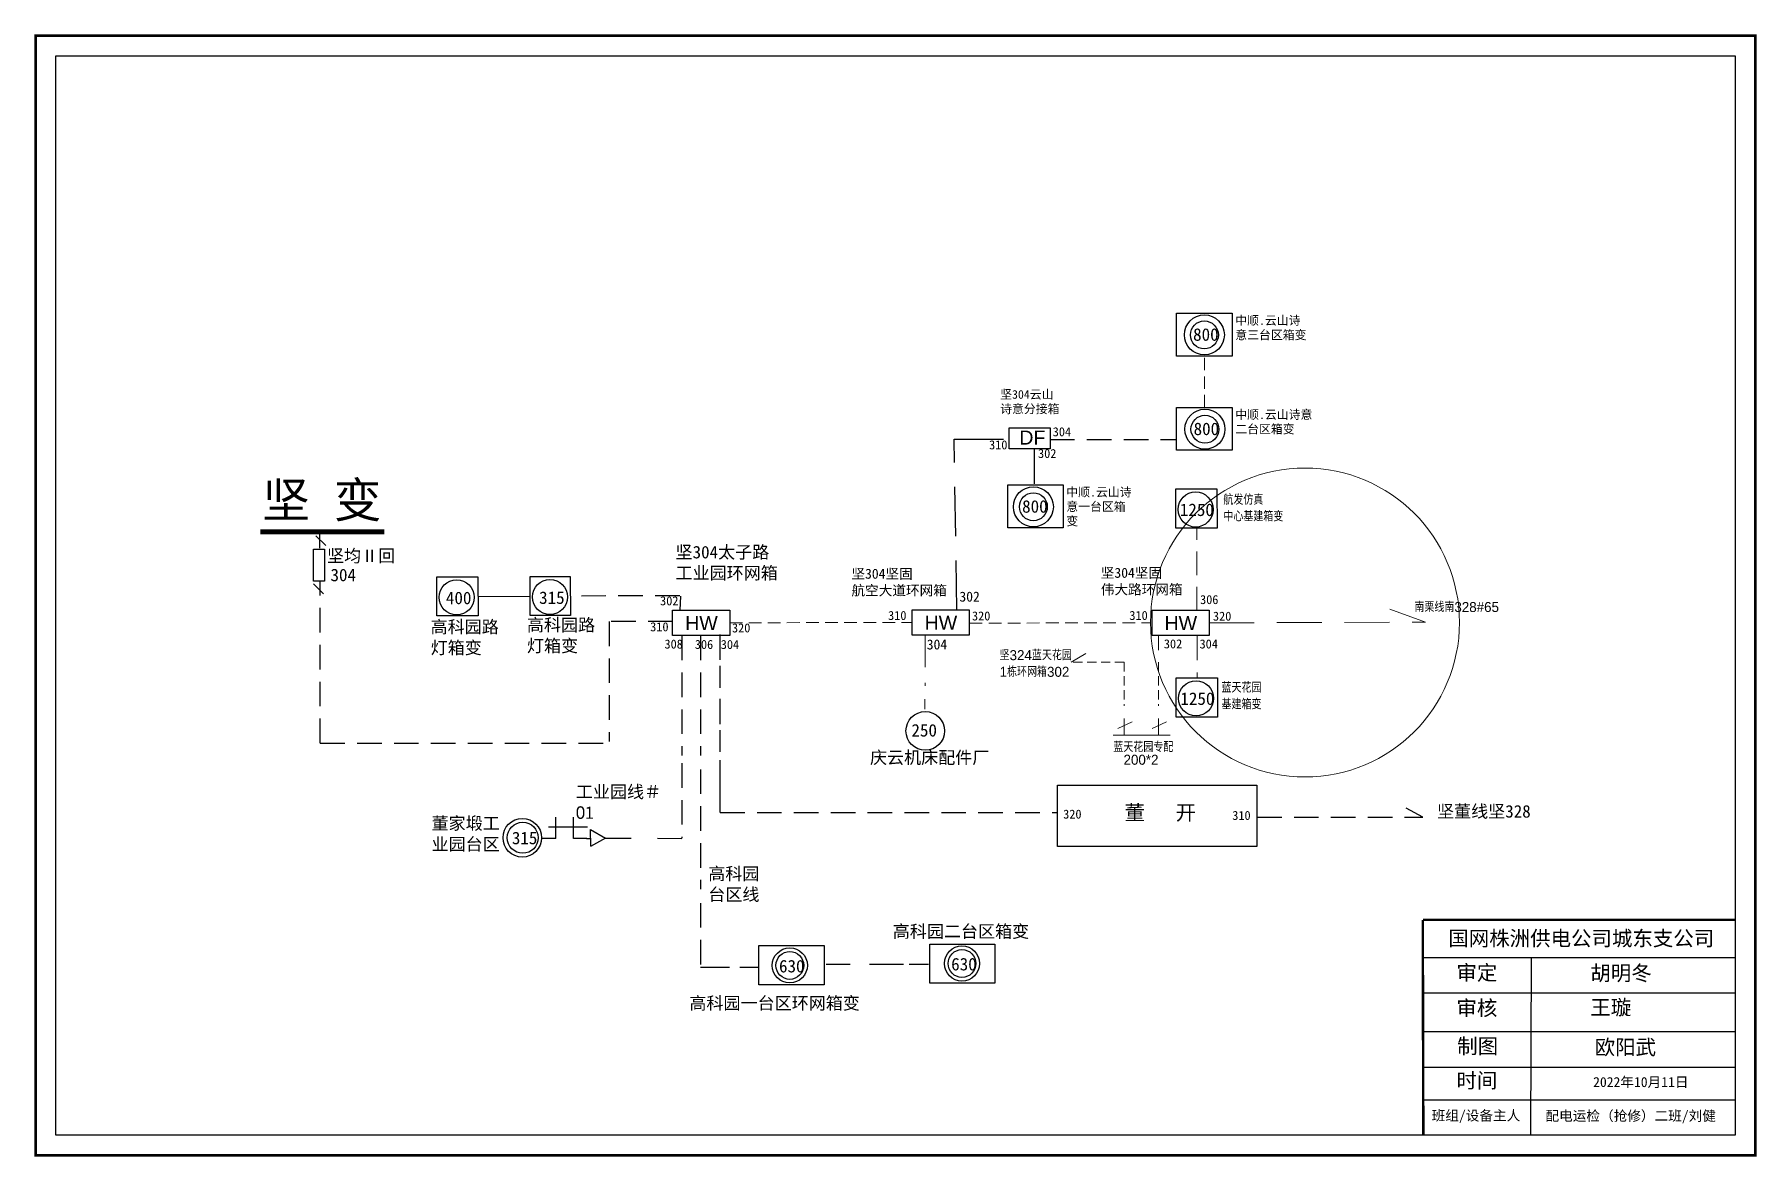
# Model space of a CAD drawing. Extents: x 0 to 344, y 0 to 225.
import ezdxf

# ---------------------------------------------------------------- set-up
doc = ezdxf.new("R2010")
doc.units = 0
doc.header["$LTSCALE"] = 0.774411
doc.linetypes.add('ACAD_ISO02W100', pattern=[15, 12, -3])
doc.linetypes.add('DASHED2', pattern=[9.525, 6.35, -3.175])
doc.layers.get('0').update_dxf_attribs({"linetype": 'CONTINUOUS'})
doc.layers.add('0-RefEdit0', color=7, linetype='CONTINUOUS')
doc.styles.add('hztxt_txtstyle_2.00_0_0', font='', dxfattribs={"height": 2, "bigfont": 'hztxt.shx'})
doc.styles.add('hztxt_txtstyle_200.00_0_0200', font='', dxfattribs={"height": 200, "bigfont": 'hztxt.shx'})
doc.styles.add('SimSun_txtstyle_1.80_0_0', font='', dxfattribs={"height": 1.8})
doc.styles.add('SimSun_txtstyle_2.00_0_0', font='simsun.ttc', dxfattribs={"height": 2})
doc.styles.add('SimSun_txtstyle_2.50_0_0', font='', dxfattribs={"height": 2.5})
doc.styles.add('SimSun_txtstyle_200.00_0_0200', font='simsun.ttc', dxfattribs={"height": 200})
doc.styles.add('SimSun_txtstyle_3.00_0_0', font='simsun.ttc', dxfattribs={"height": 3})
doc.styles.get("Standard").update_dxf_attribs({"font": '', "height": 2.5})
doc.styles.add('字体', font='', dxfattribs={"height": 2.5})
doc.styles.add('宋体_txtstyle_200.00_0_0200', font='SIMSUN.TTC', dxfattribs={"height": 200})
doc.styles.get('hztxt_txtstyle_2.00_0_0').set_extended_font_data('hztxt')
doc.styles.get('hztxt_txtstyle_200.00_0_0200').set_extended_font_data('hztxt')
doc.styles.get('SimSun_txtstyle_1.80_0_0').set_extended_font_data('SimSun')
doc.styles.get('SimSun_txtstyle_2.50_0_0').set_extended_font_data('SimSun')
doc.styles.get('Standard').set_extended_font_data('SimSun')
doc.styles.get('字体').set_extended_font_data('SimSun')

msp = doc.modelspace()

# ---------------------------------------------------------------- linework, layer by layer
at = {"color": 7, "linetype": 'DASHED2', "lineweight": 0, "ltscale": 0.50359}
msp.add_line((233.99, 150.03), (233.99, 160.28), dxfattribs=at)
at = {"color": 7, "linetype": 'DASHED2'}
for p, q in [((203.1, 143.62), (228.27, 143.62)), ((57.11, 82.86), (57.11, 115.12)), ((129.03, 112.36), (107.14, 112.28)), ((129.16, 112.28), (129.03, 109.48)), ((127.64, 107.2), (114.91, 107.2)), ((114.91, 107.2), (114.91, 83.2)), ((129.42, 104.37), (129.42, 80.37)), ((133.16, 104.37), (133.16, 80.37)), ((57.13, 82.86), (114.96, 82.86)), ((129.42, 78.86), (129.42, 63.86)), ((133.16, 77.62), (133.16, 53.62)), ((137.11, 69), (204.44, 69)), ((277.65, 68.04), (274.36, 69.85)), ((244.53, 68.04), (277.65, 68.04)), ((133.16, 50.87), (133.16, 38.06))]:
    msp.add_line(p, q, dxfattribs=at)
at = {"linetype": 'Continuous'}
for p, q in [((58.21, 122.38), (56.23, 124.36)), ((57.78, 112.73), (55.8, 114.71)), ((102.8, 66.14), (110.58, 66.14)), ((104.22, 63.79), (104.22, 68.03)), ((107.75, 63.79), (107.75, 68.03)), ((111.26, 62.26), (111.21, 65.59)), ((111.21, 65.59), (114.17, 63.83)), ((104.27, 63.79), (101.32, 63.79)), ((110.46, 63.79), (107.75, 63.79)), ((110.36, 63.81), (111.23, 63.81)), ((114.17, 63.83), (111.21, 62.2)), ((277.7, 40), (340.06, 40)), ((299.34, 40), (299.24, 4.46)), ((277.7, 32.9), (340.06, 32.9)), ((277.7, 25.15), (340.06, 25.15)), ((277.7, 18.05), (340.06, 18.05)), ((277.72, 11.49), (340.09, 11.49))]:
    msp.add_line(p, q, dxfattribs=at)
at = {"linetype": 'ACAD_ISO02W100'}
msp.add_line((57.07, 121.88), (57.07, 124.97), dxfattribs=at)
at = {"color": 7, "linetype": 'DASHED2', "lineweight": 0, "ltscale": 0.952042}
msp.add_line((232.45, 109.46), (232.45, 125.73), dxfattribs=at)
at = {"color": 7, "linetype": 'DASHED2', "lineweight": 0, "ltscale": 0.517839}
for p, q in [((139.02, 106.94), (175.29, 107)), ((187.01, 106.87), (223.28, 106.93))]:
    msp.add_line(p, q, dxfattribs=at)
at = {"color": 7, "linetype": 'DASHED2', "lineweight": 0, "ltscale": 1.835907}
msp.add_line((234.9, 106.93), (278.22, 107.07), dxfattribs=at)
at = {"color": 7, "linetype": 'Continuous', "lineweight": 0, "ltscale": 1.130141}
msp.add_line((278.22, 107.07), (271.1, 109.67), dxfattribs=at)
at = {"color": 7, "linetype": 'Continuous'}
for p, q in [((137.11, 99.51), (137.11, 104.58)), ((137.11, 93.95), (137.11, 98.3)), ((137.11, 86.67), (137.11, 91.74)), ((137.11, 81.11), (137.11, 85.46)), ((137.11, 69), (137.11, 79.48)), ((114.17, 63.85), (119.33, 63.84)), ((124.59, 63.85), (129.42, 63.81)), ((133.16, 38.05), (139.01, 38.05)), ((141.07, 38.05), (144.9, 38.05)), ((163.1, 38.59), (158.29, 38.59)), ((166.99, 38.64), (173.77, 38.64)), ((174.95, 38.64), (178.77, 38.64))]:
    msp.add_line(p, q, dxfattribs=at)
at = {"color": 7, "linetype": 'DASHED2', "lineweight": 0, "ltscale": 1.295242}
msp.add_line((178.09, 104.46), (178.09, 94.34), dxfattribs=at)
at = {"color": 7, "linetype": 'DASHED2', "lineweight": 0, "ltscale": 0.999913}
for p, q in [((224.8, 104.4), (224.8, 101.44)), ((232.5, 104.4), (232.5, 96))]:
    msp.add_line(p, q, dxfattribs=at)
at = {"color": 7, "linetype": 'Continuous', "lineweight": 0, "ltscale": 0.378069}
msp.add_line((207.31, 99.05), (210.26, 100.76), dxfattribs=at)
at = {"color": 7, "linetype": 'DASHED2', "lineweight": 0, "ltscale": 0.378069}
for p, q in [((217.95, 99.05), (207.31, 99.05)), ((217.95, 99.05), (217.91, 90.34)), ((224.81, 99.05), (224.78, 90.34))]:
    msp.add_line(p, q, dxfattribs=at)
at = {"color": 7, "linetype": 'DASHED2', "lineweight": 0, "ltscale": 0.399766}
msp.add_line((178.04, 91.63), (178.04, 89.22), dxfattribs=at)
at = {"color": 7, "linetype": 'Continuous', "lineweight": 0, "ltscale": 0.308615}
for p, q in [((219.53, 87.09), (216.69, 85.8)), ((217.92, 87.81), (217.92, 84.47)), ((226.39, 87.09), (223.55, 85.8)), ((224.79, 87.81), (224.79, 84.47)), ((227.16, 84.43), (215.74, 84.43))]:
    msp.add_line(p, q, dxfattribs=at)
at = {"linetype": 'Continuous', "const_width": 0.5}
msp.add_lwpolyline([(0.2, 224.38), (344.18, 224.38), (344.18, 0.41), (0.2, 0.41)], close=True, dxfattribs=at)
at = {"linetype": 'Continuous'}
msp.add_lwpolyline([(4.25, 220.33), (340.13, 220.33), (340.13, 4.46), (4.25, 4.46)], close=True, dxfattribs=at)
at = {"color": 7, "linetype": 'Continuous'}
for points in [[(228.25, 133.71), (236.46, 133.71), (236.51, 125.86), (228.25, 125.86)], [(80.45, 116.15), (88.66, 116.15), (88.71, 108.3), (80.45, 108.3)], [(99.1, 116.21), (107.08, 116.21), (107.19, 108.36), (99.1, 108.36)], [(228.36, 95.92), (236.57, 95.92), (236.62, 88.08), (228.36, 88.08)], [(204.61, 74.46), (244.45, 74.46), (244.45, 62.21), (204.61, 62.21)], [(144.86, 42.39), (157.91, 42.39), (157.91, 34.54), (144.86, 34.54)], [(179.03, 42.68), (192.08, 42.68), (192.08, 34.84), (179.03, 34.84)]]:
    msp.add_lwpolyline(points, close=True, dxfattribs=at)
at = {"color": 7, "linetype": 'Continuous', "const_width": 1}
msp.add_lwpolyline([(45.15, 125.1), (69.91, 125.1)], dxfattribs=at)
at = {"linetype": 'ACAD_ISO02W100'}
msp.add_lwpolyline([(57.97, 115.27), (55.76, 115.27), (55.76, 121.67), (57.97, 121.67)], close=True, dxfattribs=at)
for points in [[(127.61, 109.47), (139.02, 109.47), (139.02, 104.4), (127.61, 104.4)], [(175.5, 109.53), (186.91, 109.53), (186.91, 104.46), (175.5, 104.46)], [(223.5, 109.46), (234.9, 109.46), (234.9, 104.4), (223.5, 104.4)]]:
    msp.add_lwpolyline(points, close=True)
at = {"linetype": 'Continuous', "const_width": 0.5}
for points in [[(277.66, 47.51), (277.77, 4.46)], [(277.7, 47.51), (340.06, 47.51)]]:
    msp.add_lwpolyline(points, dxfattribs=at)
for centre, radius in [((233.98, 164.53), 4), ((233.98, 164.53), 2.79), ((234.08, 145.66), 4), ((234.08, 145.66), 2.79), ((199.77, 130.14), 4), ((199.77, 130.14), 2.79)]:
    msp.add_circle(centre, radius)
at = {"color": 12, "linetype": 'Continuous', "lineweight": 0, "ltscale": 0.968914, "true_color": 0xc00000}
msp.add_circle((254.1, 106.99), 30.9, dxfattribs=at)
at = {"color": 7, "linetype": 'Continuous'}
for centre, radius in [((232.21, 129.6), 3.51), ((84.41, 112.04), 3.51), ((103.06, 112.1), 3.51), ((232.32, 91.81), 3.51), ((178.14, 85.31), 3.86), ((97.54, 63.93), 3.86), ((97.62, 63.93), 3.1), ((151.05, 38.39), 3.51), ((185.49, 38.78), 3.51), ((185.49, 38.78), 2.78), ((151.05, 38.39), 2.78)]:
    msp.add_circle(centre, radius, dxfattribs=at)
at = {"layer": '0-RefEdit0', "linetype": 'DASHED2', "ltscale": 2}
for p, q in [((183.94, 143.67), (194.89, 143.67)), ((184.47, 109.53), (183.94, 143.67))]:
    msp.add_line(p, q, dxfattribs=at)
at = {"layer": '0-RefEdit0', "color": 0, "linetype": 'ByBlock', "ltscale": 2}
msp.add_line((199.9, 141.66), (199.9, 134.7), dxfattribs=at)
at = {"layer": '0-RefEdit0', "color": 0, "ltscale": 2}
msp.add_line((88.69, 112.23), (99.05, 112.22), dxfattribs=at)
at = {"layer": '0-RefEdit0', "linetype": 'ByBlock', "ltscale": 2}
for points in [[(228.43, 168.85), (239.55, 168.85), (239.55, 160.28), (228.43, 160.28)], [(228.43, 150.03), (239.55, 150.03), (239.55, 141.46), (228.43, 141.46)], [(194.94, 145.95), (203.11, 145.95), (203.11, 141.76), (194.94, 141.76)], [(194.63, 134.52), (205.75, 134.52), (205.75, 125.95), (194.63, 125.95)]]:
    msp.add_lwpolyline(points, close=True, dxfattribs=at)

# ---------------------------------------------------------------- texts
at = {"color": 7, "linetype": 'Continuous', "attachment_point": 1}
for s, insert, char_height, width, style in [('800', (231.72, 165.85), 2.5, 10.9804, '字体'), ('{\\H0.6957x;中顺.云山诗意三台区箱变}', (240.16, 168.28), 2.5, 14.8415, '字体'), ('{\\H0.6957x;坚304云山诗意分接箱}', (193.13, 153.49), 2.5, 12.4992, '字体'), ('{\\H0.6957x;中顺.云山诗意二台区箱变}', (240.16, 149.45), 2.5, 15.6498, '字体'), ('{\\fArial|b0|i0|c0|p32;\\H1.12x;DF}', (196.96, 145.39), 2.5, 10.9804, '字体'), ('304', (203.64, 146.05), 1.8, 10.9804, '字体'), ('800', (231.82, 146.98), 2.5, 10.9804, '字体'), ('310', (190.91, 143.43), 1.8, 10.9804, '字体'), ('{\\H0.72x;302}', (200.7, 141.7), 2.5, 10.9804, '字体'), ('800', (197.52, 131.46), 2.5, 10.9804, '字体'), ('{\\H0.6957x;中顺.云山诗意一台区箱变}', (206.36, 133.94), 2.5, 13.4943, '字体'), ('1250', (229.07, 130.79), 2.5, 8.4638, 'SimSun_txtstyle_2.50_0_0'), ('400', (82.26, 113.16), 2.5, 8.4638, '字体'), ('315', (100.9, 113.21), 2.5, 8.4638, '字体'), ('302', (125.1, 112.23), 1.8, 10.9804, 'SimSun_txtstyle_1.80_0_0'), ('306', (233.11, 112.48), 1.8, 10.9804, 'SimSun_txtstyle_1.80_0_0'), ('高科园路灯箱变', (79.2, 107.37), 2.5, 16.0787, '字体'), ('高科园路灯箱变', (98.46, 107.76), 2.5, 15.7556, '字体'), ('310', (123.12, 107.03), 1.8, 10.9804, '字体'), ('{\\fArial|b0|i0|c0|p32;\\H1.12x;HW}', (130.12, 108.28), 2.5, 10.9804, '字体'), ('320', (139.48, 106.81), 1.8, 10.9804, '字体'), ('310', (170.71, 109.3), 1.8, 10.9804, '字体'), ('{\\fArial|b0|i0|c0|p32;\\H1.12x;HW}', (178.01, 108.34), 2.5, 10.9804, '字体'), ('320', (187.49, 109.21), 1.8, 10.9804, '字体'), ('310', (218.97, 109.31), 1.8, 10.9804, 'SimSun_txtstyle_1.80_0_0'), ('{\\fArial|b0|i0|c0|p32;\\H1.12x;HW}', (226, 108.27), 2.5, 10.9804, '字体'), ('320', (235.69, 109.16), 1.8, 10.9804, 'SimSun_txtstyle_1.80_0_0'), ('308', (125.98, 103.58), 1.8, 10.9804, '字体'), ('306', (132.05, 103.51), 1.8, 10.9804, '字体'), ('304', (137.24, 103.5), 1.8, 10.9804, 'SimSun_txtstyle_1.80_0_0'), ('302', (225.87, 103.62), 1.8, 10.9804, 'SimSun_txtstyle_1.80_0_0'), ('304', (233.01, 103.6), 1.8, 10.9804, 'SimSun_txtstyle_1.80_0_0'), ('1250', (229.18, 93.01), 2.5, 8.4638, 'SimSun_txtstyle_2.50_0_0'), ('250', (175.38, 86.68), 2.5, 10.9804, '字体'), ('庆云机床配件厂', (167.09, 81.23), 2.5, 25.7193, '字体'), ('{\\f\uffbfﾬￌﾣﾤ_GB2312|b0|i0|c134|p32;工业园线＃0}1', (108.25, 74.39), 2.5, 17.6993, '字体'), ('320', (205.73, 69.56), 1.8, 10.9804, '字体'), ('董   开', (218.01, 70.47), 3, 48.5803, '字体'), ('310', (239.55, 69.3), 1.8, 10.9804, '字体'), ('董家塅工业园台区', (79.38, 68.08), 2.5, 15.518, '字体'), ('315', (95.45, 65.14), 2.5, 10.9804, '字体'), ('{\\f\uffbfﾬￌﾣﾤ_GB2312|b0|i0|c134|p32;高科园台区线}', (134.74, 58.01), 2.5, 10.6351, '字体'), ('高科园二台区箱变', (171.64, 46.46), 2.5, 47.1427, '字体'), ('630', (148.89, 39.5), 2.5, 8.4638, '字体'), ('630', (183.33, 39.9), 2.5, 8.4638, '字体'), ('高科园一台区环网箱变', (130.96, 32.1), 2.5, 47.1427, '字体')]:
    msp.add_mtext(s, dxfattribs=dict(at, insert=insert, char_height=char_height, width=width, style=style))
at = {"linetype": 'Continuous', "attachment_point": 1}
for s, insert, char_height, width, style in [('坚 变', (45.51, 135), 7, 27.4955, '字体'), ('坚304太子路^J工业园环网箱', (128.19, 122.32), 2.5, 35.7917, 'SimSun_txtstyle_2.50_0_0'), ('坚董线坚328', (280.51, 70.47), 2.5, 35.7917, 'SimSun_txtstyle_2.50_0_0'), ('国网株洲供电公司城东支公司', (282.77, 45.31), 3, 82.0179, 'SimSun_txtstyle_3.00_0_0'), ('审定', (284.39, 38.45), 3, 23.4615, '字体'), ('胡明冬', (311.18, 38.37), 3, 33.0539, 'SimSun_txtstyle_3.00_0_0'), ('审核', (284.39, 31.38), 3, 23.4615, '字体'), ('王璇', (311.18, 31.51), 3, 33.0539, 'SimSun_txtstyle_3.00_0_0'), ('制图', (284.55, 23.76), 3, 23.4615, '字体'), ('欧阳武', (312.05, 23.54), 3, 23.4615, 'SimSun_txtstyle_3.00_0_0'), ('时间', (284.39, 16.88), 3, 23.4615, '字体'), ('2022年10月11日', (311.74, 16.07), 2, 23.4615, 'SimSun_txtstyle_2.00_0_0')]:
    msp.add_mtext(s, dxfattribs=dict(at, insert=insert, char_height=char_height, width=width, style=style))
at = {"color": 7, "linetype": 'DASHED2', "lineweight": 0, "ltscale": 0.999913, "char_height": 2, "attachment_point": 1, "style": 'hztxt_txtstyle_200.00_0_0200'}
for s, insert in [('航发仿真^M^J中心基建箱变', (237.77, 132.56)), ('蓝天花园^M^J基建箱变', (237.4, 94.97))]:
    msp.add_mtext(s, dxfattribs=dict(at, insert=insert))
at = {"color": 0, "linetype": 'Continuous', "char_height": 2.5, "attachment_point": 1}
for s, insert, width in [('坚均Ⅱ回', (58.47, 121.59), 14.8021), ('304', (59.17, 117.75), 5.6554)]:
    msp.add_mtext(s, dxfattribs=dict(at, insert=insert, width=width))
at = {"color": 7, "linetype": 'DASHED2', "lineweight": 0, "ltscale": 0.952042, "char_height": 2, "attachment_point": 1}
for s, insert, style in [('坚304坚固^M^J航空大道环网箱', (163.37, 117.75), 'SimSun_txtstyle_200.00_0_0200'), ('坚304坚固^M^J伟大路环网箱', (213.25, 117.94), 'SimSun_txtstyle_2.00_0_0')]:
    msp.add_mtext(s, dxfattribs=dict(at, insert=insert, style=style))
at = {"color": 7, "linetype": 'DASHED2', "lineweight": 0, "ltscale": 0.839317, "char_height": 2, "attachment_point": 1}
for s, insert, style in [('302', (184.97, 113.17), 'SimSun_txtstyle_200.00_0_0200'), ('304', (178.44, 103.6), 'SimSun_txtstyle_2.00_0_0')]:
    msp.add_mtext(s, dxfattribs=dict(at, insert=insert, style=style))
at = {"color": 1, "linetype": 'Continuous', "lineweight": 0, "ltscale": 0.675059, "true_color": 0xff0000, "insert": (275.98, 111.09), "char_height": 2, "attachment_point": 1, "style": 'hztxt_txtstyle_2.00_0_0'}
msp.add_mtext('南栗线南328#65', dxfattribs=at)
at = {"color": 2, "linetype": 'Continuous', "lineweight": 0, "ltscale": 1.189668, "true_color": 0xffff00, "insert": (193.01, 101.46), "char_height": 2, "attachment_point": 1, "style": 'hztxt_txtstyle_2.00_0_0'}
msp.add_mtext('坚324蓝天花园^M^J1栋环网箱302', dxfattribs=at)
at = {"color": 7, "linetype": 'Continuous', "lineweight": 0, "ltscale": 1.500616, "char_height": 2, "attachment_point": 1, "style": 'hztxt_txtstyle_200.00_0_0200'}
for s, insert in [('蓝天花园专配', (215.76, 83.09)), ('200*2', (217.8, 80.54))]:
    msp.add_mtext(s, dxfattribs=dict(at, insert=insert))
at = {"color": 7, "linetype": 'Continuous', "lineweight": 0, "ltscale": 0.562051, "insert": (279.44, 9.37), "char_height": 2, "attachment_point": 1, "style": '宋体_txtstyle_200.00_0_0200'}
msp.add_mtext('班组/设备主人', dxfattribs=at)
at = {"color": 7, "linetype": 'Continuous', "lineweight": 0, "ltscale": 0.481868, "insert": (302.2, 9.31), "char_height": 2, "attachment_point": 1, "style": '宋体_txtstyle_200.00_0_0200'}
msp.add_mtext('配电运检（抢修）二班/刘健', dxfattribs=at)

doc.saveas('drawing.dxf')
